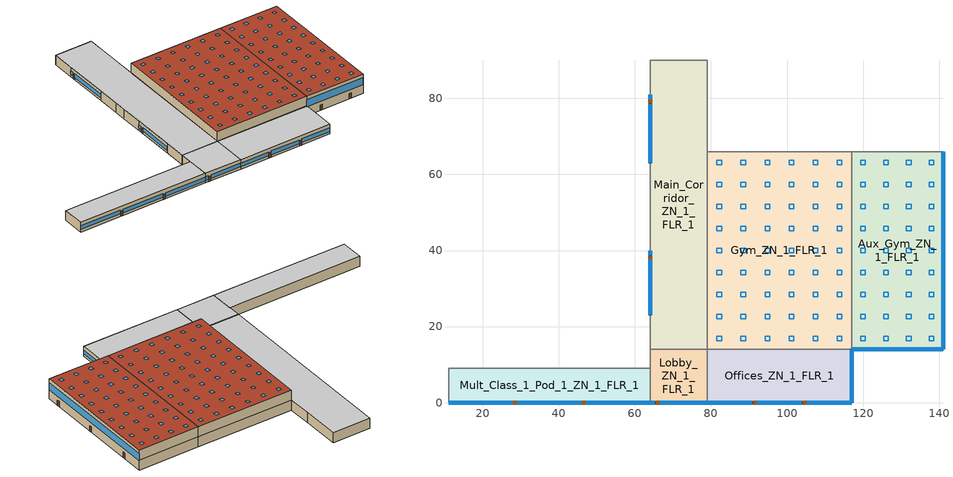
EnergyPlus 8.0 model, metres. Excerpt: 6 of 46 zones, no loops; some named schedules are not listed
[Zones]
Mult_Class_1_Pod_1_ZN_1_FLR_1
 floor ground (ext_slab_6in_with_carpet): 11,9 64,9 64,0 11,0 z0
 wall outside (nonres_ext_wall): 11,0 64,0 z0:4
 wall to Lobby_ZN_1_FLR_1 (int_wall): 64,0 64,9 z0:4
 wall to Corridor_Pod_1_ZN_1_FLR_1 (int_wall): 64,9 11,9 z0:4
 wall to Corner_Class_1_Pod_1_ZN_1_FLR_1 (int_wall): 11,9 11,0 z0:4
 window (Window_U_0.62_SHGC_0.39): 11.05,0 27.87,0 / 29.09,0 45.91,0 / 47.13,0 63.95,0 z1.03:2.5
 door (Swinging Door_con): 28.05,0 28.96,0 / 46.08,0 46.99,0 z0:2.13
 ceiling to Mult_Class_1_Pod_1_ZN_1_FLR_2 (int_slab_ceiling): 11,0 64,0 64,9 11,9 z4
Main_Corridor_ZN_1_FLR_1
 floor ground (ext_slab_6in_with_carpet): 64,90 79,90 79,14 64,14 z0
 wall outside (nonres_ext_wall): 64,81 64,63 / 64,40 64,23 z0:4
 wall to Lobby_ZN_1_FLR_1 (int_wall): 64,14 79,14 z0:4
 wall to Gym_ZN_1_FLR_1 (int_wall): 79,14 79,66 z0:4
 wall to Mech_ZN_1_FLR_1 (int_wall): 79,66 79,75 z0:4
 wall to Auditorium_ZN_1_FLR_1 (nonres_ext_wall): 79,75 79,90 z0:4
 wall to Bathrooms_ZN_1_FLR_1 (int_wall): 79,90 64,90 z0:4
 wall to Mult_Class_1_Pod_3_ZN_1_FLR_1 (int_wall): 64,90 64,81 z0:4
 wall to Mult_Class_2_Pod_2_ZN_1_FLR_1 (int_wall): 64,63 64,54 z0:4
 wall to Corridor_Pod_2_ZN_1_FLR_1 (int_wall): 64,54 64,49 z0:4
 wall to Mult_Class_1_Pod_2_ZN_1_FLR_1 (int_wall): 64,49 64,40 z0:4
 wall to Mult_Class_2_Pod_1_ZN_1_FLR_1 (int_wall): 64,23 64,14 z0:4
 window (Window_U_0.62_SHGC_0.39): 64,80.95 64,79.73 / 64,78.51 64,63.05 z1:2.51; 64,39.95 64,38.73 / 64,37.51 64,23.05 z0.99:2.51
 door (Swinging Door_con): 64,79.62 64,78.7 / 64,38.55 64,37.63 z0:2.13
 ceiling to Main_Corridor_ZN_1_FLR_2 (int_slab_ceiling): 64,14 79,14 79,90 64,90 z4
Lobby_ZN_1_FLR_1
 floor ground (ext_slab_6in_with_carpet): 64,14 79,14 79,0 64,0 z0
 wall outside (nonres_ext_wall): 64,0 79,0 z0:4
 wall to Offices_ZN_1_FLR_1 (int_wall): 79,0 79,14 z0:4
 wall to Corridor_Pod_1_ZN_1_FLR_1 (int_wall): 64,14 64,9 z0:4
 window (Window_U_0.62_SHGC_0.39): 64.05,0 65.27,0 / 66.49,0 78.95,0 z0.97:2.51
 door (Swinging Door_con): 65.43,0 66.35,0 z0:2.13
 ceiling to Lobby_ZN_1_FLR_2 (int_slab_ceiling): 64,0 79,0 79,14 64,14 z4
Offices_ZN_1_FLR_1
 floor ground (ext_slab_6in_with_carpet): 79,14 117,14 117,0 79,0 z0
 wall outside (nonres_ext_wall): 79,0 117,0 117,14 z0:4
 wall to Gym_ZN_1_FLR_1 (int_wall): 117,14 79,14 z0:4
 window (Window_U_0.62_SHGC_0.39): 117,0.05 117,13.95 z1.1:2.51; 79.05,0 90.87,0 / 92.09,0 103.91,0 / 105.13,0 116.95,0 z1:2.5
 door (Swinging Door_con): 91.08,0 91.99,0 / 104.08,0 104.99,0 z0:2.13
 ceiling to Offices_ZN_1_FLR_2 (int_slab_ceiling): 79,0 117,0 117,14 79,14 z4
Gym_ZN_1_FLR_1
 floor ground (ext_slab_6in_with_carpet): 79,66 117,66 117,14 79,14 z0
 wall to Aux_Gym_ZN_1_FLR_1 (int_wall): 117,14 117,66 z0:4; 117,14 117,66 z4:8
 wall to Mech_ZN_1_FLR_1 (int_wall): 117,66 79,66 z0:4
 wall to Offices_ZN_1_FLR_2 (int_wall): 79,14 117,14 z4:8
 wall to Mech_ZN_1_FLR_2 (int_wall): 117,66 79,66 z4:8
 wall to Main_Corridor_ZN_1_FLR_2 (int_wall): 79,66 79,14 z4:8
 roof outside (nonres_roof): 79,14 117,14 117,66 79,66 z8
 skylight (Window_U_1.17_SHGC_0.49): 81.56,16.28 82.78,16.28 82.78,17.5 81.56,17.5 z8; 87.89,16.28 89.11,16.28 89.11,17.5 87.89,17.5 z8; 94.22,16.28 95.44,16.28 95.44,17.5 94.22,17.5 z8; 100.56,16.28 101.78,16.28 101.78,17.5 100.56,17.5 z8; 106.89,16.28 108.11,16.28 108.11,17.5 106.89,17.5 z8; 113.22,16.28 114.44,16.28 114.44,17.5 113.22,17.5 z8; 81.56,22.06 82.78,22.06 82.78,23.28 81.56,23.28 z8; 87.89,22.06 89.11,22.06 89.11,23.28 87.89,23.28 z8; 94.22,22.06 95.44,22.06 95.44,23.28 94.22,23.28 z8; 100.56,22.06 101.78,22.06 101.78,23.28 100.56,23.28 z8; 106.89,22.06 108.11,22.06 108.11,23.28 106.89,23.28 z8; 113.22,22.06 114.44,22.06 114.44,23.28 113.22,23.28 z8; 81.56,27.83 82.78,27.83 82.78,29.05 81.56,29.05 z8; 87.89,27.83 89.11,27.83 89.11,29.05 87.89,29.05 z8; 94.22,27.83 95.44,27.83 95.44,29.05 94.22,29.05 z8; 100.56,27.83 101.78,27.83 101.78,29.05 100.56,29.05 z8; 106.89,27.83 108.11,27.83 108.11,29.05 106.89,29.05 z8; 113.22,27.83 114.44,27.83 114.44,29.05 113.22,29.05 z8; 81.56,33.61 82.78,33.61 82.78,34.83 81.56,34.83 z8; 87.89,33.61 89.11,33.61 89.11,34.83 87.89,34.83 z8; 94.22,33.61 95.44,33.61 95.44,34.83 94.22,34.83 z8; 100.56,33.61 101.78,33.61 101.78,34.83 100.56,34.83 z8; 106.89,33.61 108.11,33.61 108.11,34.83 106.89,34.83 z8; 113.22,33.61 114.44,33.61 114.44,34.83 113.22,34.83 z8; 81.56,39.39 82.78,39.39 82.78,40.61 81.56,40.61 z8; 87.89,39.39 89.11,39.39 89.11,40.61 87.89,40.61 z8; 94.22,39.39 95.44,39.39 95.44,40.61 94.22,40.61 z8; 100.56,39.39 101.78,39.39 101.78,40.61 100.56,40.61 z8; 106.89,39.39 108.11,39.39 108.11,40.61 106.89,40.61 z8; 113.22,39.39 114.44,39.39 114.44,40.61 113.22,40.61 z8; 81.56,45.17 82.78,45.17 82.78,46.39 81.56,46.39 z8; 87.89,45.17 89.11,45.17 89.11,46.39 87.89,46.39 z8; 94.22,45.17 95.44,45.17 95.44,46.39 94.22,46.39 z8; 100.56,45.17 101.78,45.17 101.78,46.39 100.56,46.39 z8; 106.89,45.17 108.11,45.17 108.11,46.39 106.89,46.39 z8; 113.22,45.17 114.44,45.17 114.44,46.39 113.22,46.39 z8; 81.56,50.95 82.78,50.95 82.78,52.17 81.56,52.17 z8; 87.89,50.95 89.11,50.95 89.11,52.17 87.89,52.17 z8; 94.22,50.95 95.44,50.95 95.44,52.17 94.22,52.17 z8; 100.56,50.95 101.78,50.95 101.78,52.17 100.56,52.17 z8; 106.89,50.95 108.11,50.95 108.11,52.17 106.89,52.17 z8; 113.22,50.95 114.44,50.95 114.44,52.17 113.22,52.17 z8; 81.56,56.72 82.78,56.72 82.78,57.94 81.56,57.94 z8; 87.89,56.72 89.11,56.72 89.11,57.94 87.89,57.94 z8; 94.22,56.72 95.44,56.72 95.44,57.94 94.22,57.94 z8; 100.56,56.72 101.78,56.72 101.78,57.94 100.56,57.94 z8; 106.89,56.72 108.11,56.72 108.11,57.94 106.89,57.94 z8; 113.22,56.72 114.44,56.72 114.44,57.94 113.22,57.94 z8; 81.56,62.5 82.78,62.5 82.78,63.72 81.56,63.72 z8; 87.89,62.5 89.11,62.5 89.11,63.72 87.89,63.72 z8; 94.22,62.5 95.44,62.5 95.44,63.72 94.22,63.72 z8; 100.56,62.5 101.78,62.5 101.78,63.72 100.56,63.72 z8; 106.89,62.5 108.11,62.5 108.11,63.72 106.89,63.72 z8; 113.22,62.5 114.44,62.5 114.44,63.72 113.22,63.72 z8
Aux_Gym_ZN_1_FLR_1
 floor ground (ext_slab_6in_with_carpet): 117,66 141,66 141,14 117,14 z0
 wall outside (nonres_ext_wall): 117,14 141,14 141,66 z0:8
 wall to Kitchen_ZN_1_FLR_1 (int_wall): 141,66 117,66 z0:4
 wall to LIBRARY_MEDIA_CENTER_ZN_1_FLR_2 (int_wall): 141,66 117,66 z4:8
 window (Window_U_0.62_SHGC_0.39): 117.05,14 140.95,14 z3.69:6.51; 141,14.05 141,65.95 z3.7:6.5
 door (Swinging Door_con): 122.72,14 123.64,14 / 135.15,14 136.06,14 / 141,18.84 141,19.75 / 141,37.53 141,38.44 / 141,56.72 141,57.64 z0:2.13
 roof outside (nonres_roof): 117,14 141,14 141,66 117,66 z8
 skylight (Window_U_1.17_SHGC_0.49): 119.39,16.28 120.61,16.28 120.61,17.5 119.39,17.5 z8; 125.39,16.28 126.61,16.28 126.61,17.5 125.39,17.5 z8; 131.39,16.28 132.61,16.28 132.61,17.5 131.39,17.5 z8; 137.39,16.28 138.61,16.28 138.61,17.5 137.39,17.5 z8; 119.39,22.06 120.61,22.06 120.61,23.28 119.39,23.28 z8; 125.39,22.06 126.61,22.06 126.61,23.28 125.39,23.28 z8; 131.39,22.06 132.61,22.06 132.61,23.28 131.39,23.28 z8; 137.39,22.06 138.61,22.06 138.61,23.28 137.39,23.28 z8; 119.39,27.83 120.61,27.83 120.61,29.05 119.39,29.05 z8; 125.39,27.83 126.61,27.83 126.61,29.05 125.39,29.05 z8; 131.39,27.83 132.61,27.83 132.61,29.05 131.39,29.05 z8; 137.39,27.83 138.61,27.83 138.61,29.05 137.39,29.05 z8; 119.39,33.61 120.61,33.61 120.61,34.83 119.39,34.83 z8; 125.39,33.61 126.61,33.61 126.61,34.83 125.39,34.83 z8; 131.39,33.61 132.61,33.61 132.61,34.83 131.39,34.83 z8; 137.39,33.61 138.61,33.61 138.61,34.83 137.39,34.83 z8; 119.39,39.39 120.61,39.39 120.61,40.61 119.39,40.61 z8; 125.39,39.39 126.61,39.39 126.61,40.61 125.39,40.61 z8; 131.39,39.39 132.61,39.39 132.61,40.61 131.39,40.61 z8; 137.39,39.39 138.61,39.39 138.61,40.61 137.39,40.61 z8; 119.39,45.17 120.61,45.17 120.61,46.39 119.39,46.39 z8; 125.39,45.17 126.61,45.17 126.61,46.39 125.39,46.39 z8; 131.39,45.17 132.61,45.17 132.61,46.39 131.39,46.39 z8; 137.39,45.17 138.61,45.17 138.61,46.39 137.39,46.39 z8; 119.39,50.95 120.61,50.95 120.61,52.17 119.39,52.17 z8; 125.39,50.95 126.61,50.95 126.61,52.17 125.39,52.17 z8; 131.39,50.95 132.61,50.95 132.61,52.17 131.39,52.17 z8; 137.39,50.95 138.61,50.95 138.61,52.17 137.39,52.17 z8; 119.39,56.72 120.61,56.72 120.61,57.94 119.39,57.94 z8; 125.39,56.72 126.61,56.72 126.61,57.94 125.39,57.94 z8; 131.39,56.72 132.61,56.72 132.61,57.94 131.39,57.94 z8; 137.39,56.72 138.61,56.72 138.61,57.94 137.39,57.94 z8; 119.39,62.5 120.61,62.5 120.61,63.72 119.39,63.72 z8; 125.39,62.5 126.61,62.5 126.61,63.72 125.39,63.72 z8; 131.39,62.5 132.61,62.5 132.61,63.72 131.39,63.72 z8; 137.39,62.5 138.61,62.5 138.61,63.72 137.39,63.72 z8
[Building]
Secondary School: North Axis {deg}=0; Terrain=City; Loads Convergence Tolerance Value=0.04; Temperature Convergence Tolerance Value {deltaC}=0.2; Solar Distribution=FullInteriorAndExterior; Maximum Number of Warmup Days=25; Minimum Number of Warmup Days=6
[Site:Location]
Site:Location=Rochester International Arpt_MN_USA Design_Conditions; Latitude {N+ S-}=43.9; Longitude {W- E+}=-92.5; Time Zone Relative to GMT {GMT+/-}=-6; Elevation {m}=398
[SizingPeriod:DesignDay] Day of Month=21; Dry-Bulb Temperature Range Modifier Type=DefaultMultipliers; Humidity Condition Type=Wetbulb; Barometric Pressure {Pa}=96634; Rain {Yes/No}=No; Snow on ground {Yes/No}=No; Daylight Savings Time Indicator=No
Name | Month | Day Type | Maximum Dry-Bulb Temperature {C} | Daily Dry-Bulb Temperature Range {C} | Wetbulb at Maximum Dry-Bulb {C} | Wind Speed {m/s} design conditions vs. traditional 6.71 m/s (15 mph) | Wind Direction {Degrees; N=0, S=180} | Solar Model Indicator | Clearness {0.0 to 1.1} | Wind Speed {m/s} design conditions vs. traditional 3.35 m/s (7mph) | ASHRAE Clear Sky Optical Depth for Beam Irradiance (taub) | ASHRAE Clear Sky Optical Depth for Diffuse Irradiance (taud)
Rochester International Arpt Ann Htg 99.6% Condns DB | 1 | WinterDesignDay | -26.2 | 0 | -26.2 | 5.7 | 310 | ASHRAEClearSky | 0
Rochester International Arpt Ann Clg .4% Condns DB=>MWB | 7 | SummerDesignDay | 31.2 | 10.6 | 23.1 |  | 200 | ASHRAETau |  | 6.7 | 0.404 | 2.226
[Site:GroundTemperature:BuildingSurface]
20.43, 20.4, 20.48, 20.58, 20.67, 22.95, 23.32, 23.39, 23.4, 21.07, 20.73, 20.54
[Site:WaterMainsTemperature]
Calculation Method=CORRELATION; Annual Average Outdoor Air Temperature {C}=6.375; Maximum Difference In Monthly Average Outdoor Air Temperatures {deltaC}=33.5
[Material:NoMass]
Opaque Door panel_con: MediumRough, 0.352237, 0.9, 0.7, 0.7
CP02 CARPET PAD: VeryRough, 0.21648, 0.9, 0.7, 0.8
Nonres_Roof_Insulation: MediumSmooth, 2.59864, 0.9, 0.7, 0.7
Nonres_Exterior_Wall_Insulation: MediumSmooth, 1.71283, 0.9, 0.7, 0.7
[Construction]
Swinging Door_con: Opaque Door panel_con
InteriorFurnishings: Std Wood 6inch
int_wall: G01 13mm gypsum board, G01 13mm gypsum board
ext_slab_6in_with_carpet: 150mm Normalweight concrete floor, CP02 CARPET PAD
int_slab_ceiling: CP02 CARPET PAD, 100mm Normalweight concrete floor
nonres_roof: F13 Built-up roofing, Nonres_Roof_Insulation, F08 Metal surface
nonres_ext_wall: F07 25mm stucco, G01 16mm gypsum board, Nonres_Exterior_Wall_Insulation, G01 16mm gypsum board
Window_U_0.62_SHGC_0.39: REF D CLEAR 6MM, AIR 6MM, CLEAR 6MM
Window_U_1.17_SHGC_0.49: REF D CLEAR 6MM
[Material]
Name | Roughness | Thickness {m} | Conductivity {W/m-K} | Density {kg/m3} | Specific Heat {J/kg-K} | Thermal Absorptance | Solar Absorptance | Visible Absorptance | Absorptance:Thermal | Absorptance:Solar | Absorptance:Visible
Std Wood 6inch | MediumSmooth | 0.15 | 0.12 | 540 | 1210 | 0.9 | 0.7 | 0.7
F07 25mm stucco | Smooth | 0.0254 | 0.72 | 1856 | 840 | 0.9 | 0.7 | 0.7
F08 Metal surface | Smooth | 0.0008 | 45.28 | 7824 | 500
F13 Built-up roofing | Rough | 0.0095 | 0.16 | 1120 | 1460 |  |  |  | 0.9 | 0.77
G01 13mm gypsum board | Smooth | 0.0127 | 0.16 | 800 | 1090 |  |  |  | 0.9 | 0.7 | 0.5
G01 16mm gypsum board | MediumSmooth | 0.0159 | 0.16 | 800 | 1090
100mm Normalweight concrete floor | MediumRough | 0.1016 | 2.31 | 2322 | 832
150mm Normalweight concrete floor | MediumRough | 0.1524 | 2.31 | 2322 | 832
[WindowMaterial:Glazing] Optical Data Type=SpectralAverage; Thickness {m}=0.006; Infrared Transmittance at Normal Incidence=0; Front Side Infrared Hemispherical Emissivity=0.84; Conductivity {W/m-K}=0.9
Name | Solar Transmittance at Normal Incidence | Front Side Solar Reflectance at Normal Incidence | Back Side Solar Reflectance at Normal Incidence | Visible Transmittance at Normal Incidence | Front Side Visible Reflectance at Normal Incidence | Back Side Visible Reflectance at Normal Incidence | Back Side Infrared Hemispherical Emissivity
CLEAR 6MM | 0.775 | 0.071 | 0.071 | 0.881 | 0.08 | 0.08 | 0.84
REF D CLEAR 6MM | 0.429 | 0.308 | 0.379 | 0.334 | 0.453 | 0.505 | 0.82
[WindowMaterial:Gas]
AIR 6MM: Gas Type=Air; Thickness {m}=0.0063
[Zone] Type=1; Multiplier=1; Ceiling Height {m}=4; Floor Area {m2}=autocalculate; Part of Total Floor Area=Yes
Name | Volume {m3}
Mult_Class_1_Pod_1_ZN_1_FLR_1 | 1908
Main_Corridor_ZN_1_FLR_1 | 4560
Lobby_ZN_1_FLR_1 | 840
Offices_ZN_1_FLR_1 | 2128
Gym_ZN_1_FLR_1 | 15808
Aux_Gym_ZN_1_FLR_1 | 9984
[InternalMass] Construction=InteriorFurnishings
Name | Zone | Surface Area {m2}
Mult_Class_1_Pod_1_ZN_1_FLR_1_InternalMass_1 | Mult_Class_1_Pod_1_ZN_1_FLR_1 | 954
Main_Corridor_ZN_1_FLR_1_InternalMass_1 | Main_Corridor_ZN_1_FLR_1 | 2280
Lobby_ZN_1_FLR_1_InternalMass_1 | Lobby_ZN_1_FLR_1 | 420
Offices_ZN_1_FLR_1_InternalMass_1 | Offices_ZN_1_FLR_1 | 1064
Gym_ZN_1_FLR_1_InternalMass_1 | Gym_ZN_1_FLR_1 | 3952
Aux_Gym_ZN_1_FLR_1_InternalMass_1 | Aux_Gym_ZN_1_FLR_1 | 2496
[People] Number of People Calculation Method=Area/Person; Fraction Radiant=0.3; Sensible Heat Fraction=AUTOCALCULATE; Activity Level Schedule=ACTIVITY_SCH; Enable ASHRAE 55 Comfort Warnings=No; Mean Radiant Temperature Calculation Type=ZoneAveraged; Work Efficiency Schedule=WORK_EFF_SCH; Clothing Insulation Schedule=CLOTHING_SCH; Air Velocity Schedule=AIR_VELO_SCH; Thermal Comfort Model 1 Type=FANGER
Name | Zone or ZoneList | Number of People Schedule | Zone Floor Area per Person {m2/person}
Mult_Class_1_Pod_1_ZN_1_FLR_1 | Mult_Class_1_Pod_1_ZN_1_FLR_1 | BLDG_OCC_SCH | 2.654
Offices_ZN_1_FLR_1 | Offices_ZN_1_FLR_1 | BLDG_OCC_SCH_Offices | 18.579
Gym_ZN_1_FLR_1 | Gym_ZN_1_FLR_1 | BLDG_OCC_SCH_Gym | 3.096
Aux_Gym_ZN_1_FLR_1 | Aux_Gym_ZN_1_FLR_1 | BLDG_OCC_SCH_Gym | 3.096
[Lights] Design Level Calculation Method=Watts/Area; Return Air Fraction=0; Fraction Radiant=0.37; Fraction Visible=0.2; Fraction Replaceable=1; Return Air Fraction Calculated from Plenum Temperature=No
Name | Zone or ZoneList | Schedule | Watts per Zone Floor Area {W/m2}2}
Mult_Class_1_Pod_1_ZN_1_FLR_1_Lights | Mult_Class_1_Pod_1_ZN_1_FLR_1 | BLDG_LIGHT_CLASSROOM_SCH | 15.0695
Main_Corridor_ZN_1_FLR_1_Lights | Main_Corridor_ZN_1_FLR_1 | BLDG_LIGHT_CORRIDOR_SCH | 5.38196
Lobby_ZN_1_FLR_1_Lights | Lobby_ZN_1_FLR_1 | BLDG_LIGHT_LOBBYFLR1_SCH | 13.9931
Offices_ZN_1_FLR_1_Lights | Offices_ZN_1_FLR_1 | BLDG_LIGHT_OFFICE_SCH | 11.8403
Gym_ZN_1_FLR_1_Lights | Gym_ZN_1_FLR_1 | BLDG_LIGHT_GYM_SCH | 15.0695
Aux_Gym_ZN_1_FLR_1_Lights | Aux_Gym_ZN_1_FLR_1 | BLDG_LIGHT_GYM_SCH | 15.0695
[ElectricEquipment] Schedule=BLDG_EQUIP_SCH; Design Level Calculation Method=EquipmentLevel; Fraction Latent=0; Fraction Radiant=0.5; Fraction Lost=0
Name | Zone or ZoneList | Design Level {W}
Mult_Class_1_Pod_1_ZN_1_FLR_1_PlugMisc_Equip | Mult_Class_1_Pod_1_ZN_1_FLR_1 | 4770
Main_Corridor_ZN_1_FLR_1_PlugMisc_Equip | Main_Corridor_ZN_1_FLR_1 | 4560
Lobby_ZN_1_FLR_1_PlugMisc_Equip | Lobby_ZN_1_FLR_1 | 840
Offices_ZN_1_FLR_1_PlugMisc_Equip | Offices_ZN_1_FLR_1 | 5745.6
Gym_ZN_1_FLR_1_PlugMisc_Equip | Gym_ZN_1_FLR_1 | 9880
Aux_Gym_ZN_1_FLR_1_PlugMisc_Equip | Aux_Gym_ZN_1_FLR_1 | 6240
[ZoneInfiltration:DesignFlowRate] Temperature Term Coefficient=0; Velocity Squared Term Coefficient=0
Name | Zone or ZoneList | Schedule | Design Flow Rate Calculation Method | Flow per Exterior Surface Area {m3/s-m2} | Constant Term Coefficient | Velocity Term Coefficient | Design Flow Rate {m3/s}
Mult_Class_1_Pod_1_ZN_1_FLR_1_Infiltration | Mult_Class_1_Pod_1_ZN_1_FLR_1 | INFIL_SCH_PNNL | Flow/ExteriorArea | 0.00102413 | 0 | 0.224
Main_Corridor_ZN_1_FLR_1_Infiltration | Main_Corridor_ZN_1_FLR_1 | INFIL_SCH_PNNL | Flow/ExteriorArea | 0.00102413 | 0 | 0.224
Lobby_ZN_1_FLR_1_Infiltration | Lobby_ZN_1_FLR_1 | INFIL_SCH_PNNL | Flow/ExteriorArea | 0.00102413 | 0 | 0.224
Lobby_ZN_1_FLR_1_Door_Infiltration | Lobby_ZN_1_FLR_1 | INFIL_Door_Opening_SCH | Flow/Zone |  | 1 | 0 | 7.15519
Offices_ZN_1_FLR_1_Infiltration | Offices_ZN_1_FLR_1 | INFIL_SCH_PNNL | Flow/ExteriorArea | 0.00102413 | 0 | 0.224
Gym_ZN_1_FLR_1_Infiltration | Gym_ZN_1_FLR_1 | INFIL_SCH_PNNL | Flow/ExteriorArea | 0 | 0 | 0.224
Aux_Gym_ZN_1_FLR_1_Infiltration | Aux_Gym_ZN_1_FLR_1 | INFIL_SCH_PNNL | Flow/ExteriorArea | 0.000335914 | 0 | 0.224
[Exterior:Lights]
Exterior_Lights: Schedule=Exterior_Lgt_ALWAYS_ON; Design Level {W}=13795.3; Control Option=AstronomicalClock
[EnergyManagementSystem:Sensor]
Name | Output:Variable or Output:Meter | Output:Variable or Output:Meter Index Key | Output:Variable or Output:Meter Index Key Name,
Facility_Int_LTG | InteriorLights:Electricity
OAT_F | Site Outdoor Air Drybulb Temperature
OAwb_F | Site Outdoor Air Wetbulb Temperature | *
PSZ1_5_OASch; PSZ2_6_OASch; PSZ3_7_OASch; PSZ5_9_OASch | Schedule Value |  | MinOA_Sched
PSZ1_5_DAT_Rqd | System Node Setpoint Temperature | PSZ-AC_1:5 Supply Equipment Outlet Node
PSZ2_6_DAT_Rqd | System Node Setpoint Temperature | PSZ-AC_2:6 Supply Equipment Outlet Node
PSZ3_7_DAT_Rqd | System Node Setpoint Temperature | PSZ-AC_3:7 Supply Equipment Outlet Node
PSZ4_8_OASch | Schedule Value | Kitchen_Exhaust_SCH
PSZ4_8_DAT_Rqd | System Node Setpoint Temperature | PSZ-AC_4:8 Supply Equipment Outlet Node
PSZ5_9_DAT_Rqd | System Node Setpoint Temperature | PSZ-AC_5:9 Supply Equipment Outlet Node
CLGSETP_SCH_YES_OPTIMUM_ORIGINAL_SENSOR | Schedule Value | CLGSETP_SCH_Yes_Optimum_Original
HTGSETP_SCH_YES_OPTIMUM_ORIGINAL_SENSOR | Schedule Value | HTGSETP_SCH_Yes_Optimum_Original
[EnergyManagementSystem:GlobalVariable]
Wired_LTG
PSZ1_5_FanPwrExponent; PSZ1_5_Stage1Speed; PSZ1_5_Stage2Speed; PSZ1_5_HeatSpeed; PSZ1_5_VenSpeed; PSZ1_5_Number_of_Stages
PSZ2_6_FanPwrExponent; PSZ2_6_Stage1Speed; PSZ2_6_Stage2Speed; PSZ2_6_HeatSpeed; PSZ2_6_VenSpeed; PSZ2_6_Number_of_Stages
PSZ3_7_FanPwrExponent; PSZ3_7_Stage1Speed; PSZ3_7_Stage2Speed; PSZ3_7_HeatSpeed; PSZ3_7_VenSpeed; PSZ3_7_Number_of_Stages
PSZ4_8_FanPwrExponent; PSZ4_8_Stage1Speed; PSZ4_8_Stage2Speed; PSZ4_8_HeatSpeed; PSZ4_8_VenSpeed; PSZ4_8_Number_of_Stages
PSZ5_9_FanPwrExponent; PSZ5_9_Stage1Speed; PSZ5_9_Stage2Speed; PSZ5_9_HeatSpeed; PSZ5_9_VenSpeed; PSZ5_9_Number_of_Stages
BoilerType; CapRated; EtRated; PLRx; Ecx; SkinLossRate
[EnergyManagementSystem:Program]
Transformer_Load_Prog: SET Wired_LTG = Facility_Int_LTG*0.0194
